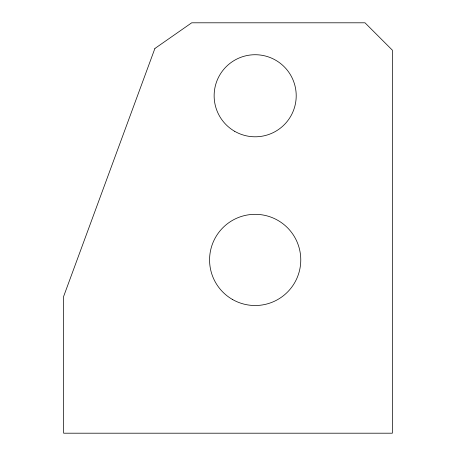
<?xml version="1.0" encoding="UTF-8"?>
<svg xmlns="http://www.w3.org/2000/svg" width="456" height="456" viewBox="0 0 456 456"><rect width="100%" height="100%" fill="white"/><g stroke="black" fill="none" stroke-linecap="round" stroke-linejoin="round"><path stroke-width="0.68" d="M154.897 48.478L63.652 296.4L63.652 433.2L392.348 433.2L392.348 50.16L364.988 22.8L191.708 22.8L154.897 48.478M234.652 131.299A41.04 41.04 0 0 0 296.212 95.76A41.04 41.04 0 0 0 234.652 60.221A41.04 41.04 0 0 0 234.652 131.299M232.372 299.41A45.6 45.6 0 0 0 300.772 259.92A45.6 45.6 0 0 0 232.372 220.43A45.6 45.6 0 0 0 232.372 299.41"/></g></svg>
